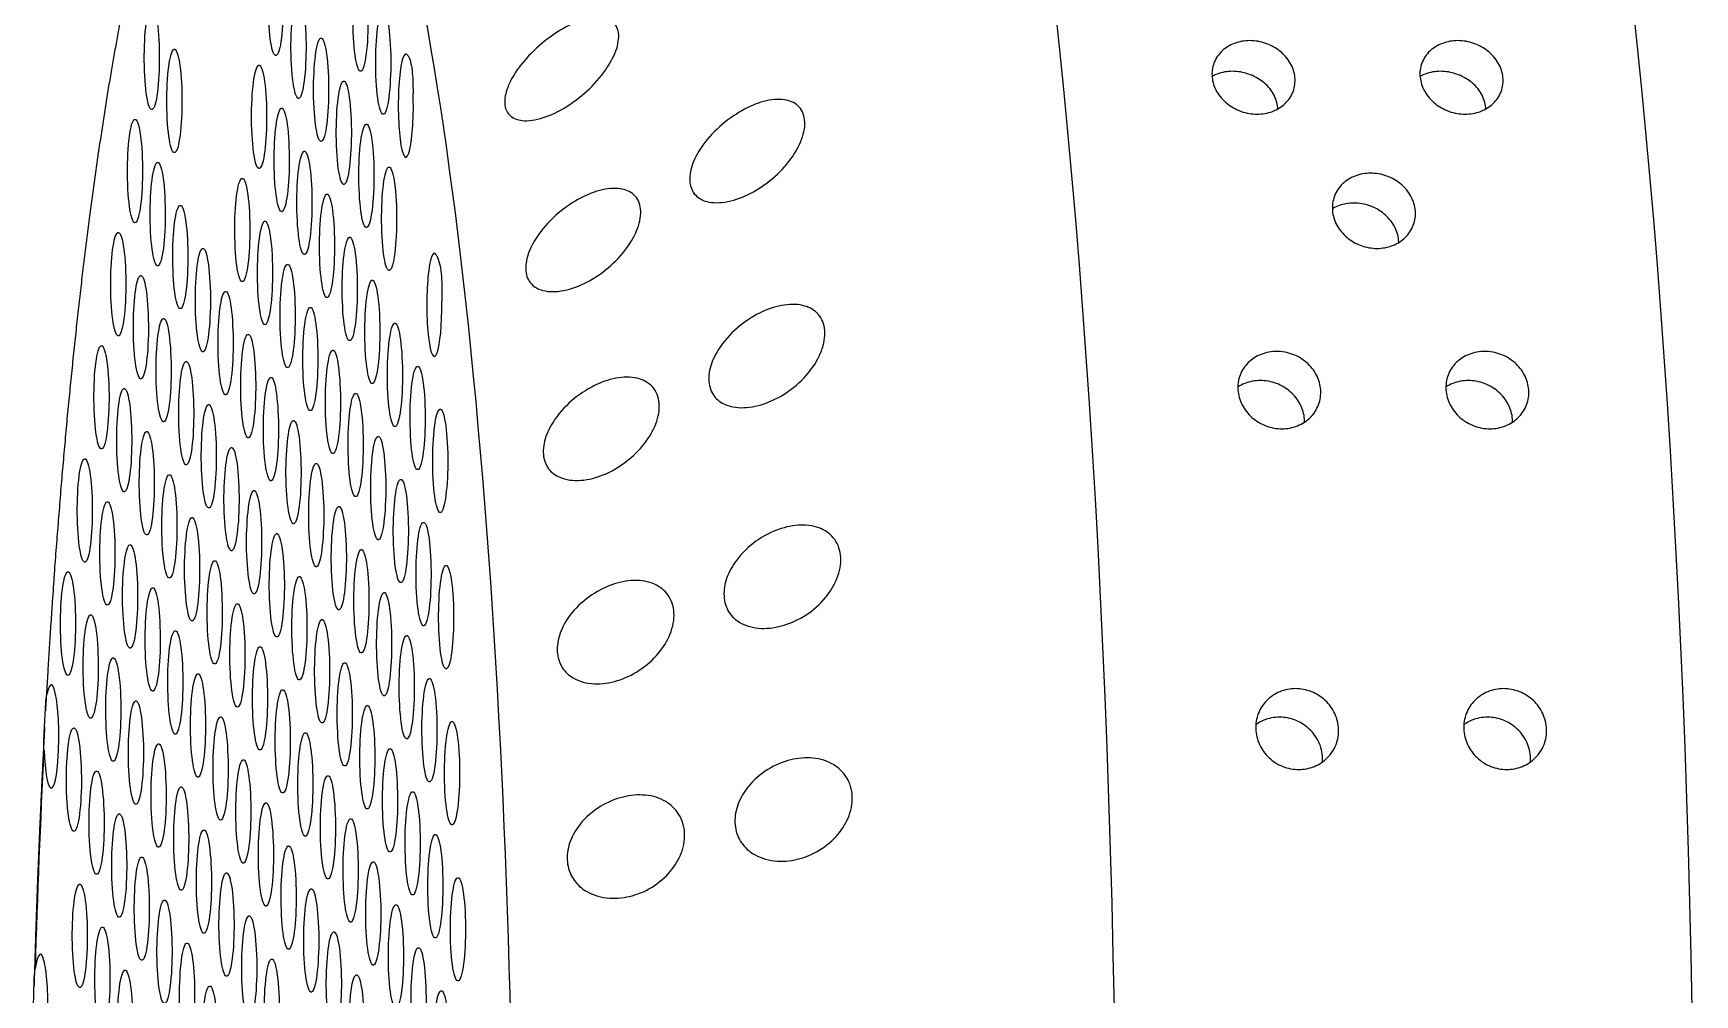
# Model space of a CAD drawing. Extents: x 528 to 612, y 788 to 934.
# Drawn here: x 574.55 to 576.013, y 848.887 to 849.734 of the extents above; entities that cross this region are included whole.
import ezdxf

# ---------------------------------------------------------------- set-up
doc = ezdxf.new("R2010")
doc.units = 0
doc.header["$MEASUREMENT"] = 0
doc.layers.add('1', color=4, linetype='Continuous')

# ---------------------------------------------------------------- blocks, each defined once
blk = doc.blocks.new('2010 FLAIR')
at = {"layer": '1'}
for centre, major_axis, start_param, end_param in [((46.9971, 43.0315), (0, 1.875), 3.141593, 6.283185), ((47.506, 43.0315), (0, 1.875), 3.141593, 6.283185), ((46.5312, 43.0315), (0, 1.4272), 2.994561, 6.430217)]:
    blk.add_ellipse(centre, major_axis=major_axis, ratio=0.145722, start_param=start_param, end_param=end_param, dxfattribs=at)
at = {"layer": '1', "color": 3}
for centre, major_axis, start_param, end_param in [((46.5297, 44.155), (0, -0.0455), 0.253665, 6.53685), ((46.6043, 44.141), (0, -0.0455), 0.253665, 6.53685), ((46.4205, 44.1073), (0, -0.0455), 0.253665, 6.53685), ((46.5497, 44.1171), (0, -0.0455), 0.253665, 6.53685), ((46.6243, 44.1031), (0, -0.0455), 0.253665, 6.53685), ((46.5696, 44.0793), (0, -0.0455), 0.253665, 6.53685), ((46.4404, 44.0694), (0, -0.0455), 0.253665, 6.53685), ((46.515, 44.0554), (0, -0.0455), 0.253665, 6.53685), ((46.6442, 44.0653), (0, -0.0455), 3.065388, 8.095736), ((46.5896, 44.0414), (0, -0.0455), 0.253665, 6.53685), ((46.4057, 44.0077), (0, -0.0455), 0.253665, 6.53685), ((46.5349, 44.0175), (0, -0.0455), 0.253665, 6.53685), ((46.6095, 44.0035), (0, -0.0455), 0.253665, 6.53685), ((46.5549, 43.9797), (0, -0.0455), 0.253665, 6.53685), ((46.4257, 43.9698), (0, -0.0455), 0.253665, 6.53685), ((46.6295, 43.9657), (0, -0.0455), 0.253665, 6.53685), ((46.5002, 43.9558), (0, -0.0455), 0.253665, 6.53685), ((46.4456, 43.932), (0, -0.0455), 0.253665, 6.53685), ((46.5748, 43.9418), (0, -0.0455), 0.253665, 6.53685), ((46.5202, 43.918), (0, -0.0455), 0.253665, 6.53685), ((46.391, 43.9081), (0, -0.0455), 0.253665, 6.53685), ((46.5948, 43.9039), (0, -0.0455), 0.253665, 6.53685), ((46.4655, 43.8941), (0, -0.0455), 0.253665, 6.53685), ((46.6693, 43.8899), (0, -0.0455), 2.883569, 7.913917), ((46.5401, 43.8801), (0, -0.0455), 0.253665, 6.53685), ((46.4109, 43.8702), (0, -0.0455), 0.253665, 6.53685), ((46.6147, 43.8661), (0, -0.0455), 0.253665, 6.53685), ((46.4855, 43.8562), (0, -0.0455), 0.253665, 6.53685), ((46.4309, 43.8324), (0, -0.0455), 0.253665, 6.53685), ((46.5601, 43.8422), (0, -0.0455), 0.253665, 6.53685), ((46.6346, 43.8282), (0, -0.0455), 0.253665, 6.53685), ((46.5054, 43.8184), (0, -0.0455), 0.253665, 6.53685), ((46.3762, 43.8085), (0, -0.0455), 0.253665, 6.53685), ((46.58, 43.8044), (0, -0.0455), 0.253665, 6.53685), ((46.4508, 43.7945), (0, -0.0455), 0.253665, 6.53685), ((46.6546, 43.7903), (0, -0.0455), 0.253665, 6.53685), ((46.3962, 43.7707), (0, -0.0455), 0.253665, 6.53685), ((46.5254, 43.7805), (0, -0.0455), 0.253665, 6.53685), ((46.4707, 43.7566), (0, -0.0455), 0.253665, 6.53685), ((46.6, 43.7665), (0, -0.0455), 0.253665, 6.53685), ((46.5453, 43.7426), (0, -0.0455), 0.253665, 6.53685), ((46.6745, 43.7525), (0, -0.0455), 0.253665, 6.53685), ((46.4161, 43.7328), (0, -0.0455), 0.253665, 6.53685), ((46.6199, 43.7286), (0, -0.0455), 0.253665, 6.53685), ((46.4907, 43.7188), (0, -0.0455), 0.253665, 6.53685), ((46.3615, 43.7089), (0, -0.0455), 0.253665, 6.53685), ((46.5653, 43.7048), (0, -0.0455), 0.253665, 6.53685), ((46.436, 43.6949), (0, -0.0455), 0.253665, 6.53685), ((46.6398, 43.6908), (0, -0.0455), 0.253665, 6.53685), ((46.3814, 43.6711), (0, -0.0455), 0.253665, 6.53685), ((46.5106, 43.6809), (0, -0.0455), 0.253665, 6.53685), ((46.456, 43.6571), (0, -0.0455), 0.253665, 6.53685), ((46.5852, 43.6669), (0, -0.0455), 0.253665, 6.53685), ((46.6598, 43.6529), (0, -0.0455), 0.253665, 6.53685), ((46.5306, 43.643), (0, -0.0455), 0.253665, 6.53685), ((46.4014, 43.6332), (0, -0.0455), 0.253665, 6.53685), ((46.6051, 43.629), (0, -0.0455), 0.253665, 6.53685), ((46.3467, 43.6093), (0, -0.0455), 0.253665, 6.53685), ((46.4759, 43.6192), (0, -0.0455), 0.253665, 6.53685), ((46.6797, 43.615), (0, -0.0455), 0.253665, 6.53685), ((46.4213, 43.5953), (0, -0.0455), 0.253665, 6.53685), ((46.5505, 43.6052), (0, -0.0455), 0.253665, 6.53685), ((46.4959, 43.5813), (0, -0.0455), 0.253665, 6.53685), ((46.6251, 43.5912), (0, -0.0455), 0.253665, 6.53685), ((46.3667, 43.5715), (0, -0.0455), 0.253665, 6.53685), ((46.5705, 43.5673), (0, -0.0455), 0.253665, 6.53685), ((46.4412, 43.5575), (0, -0.0455), 0.253665, 6.53685), ((46.645, 43.5533), (0, -0.0455), 0.253665, 6.53685), ((46.5158, 43.5435), (0, -0.0455), 0.253665, 6.53685), ((46.3866, 43.5336), (0, -0.0455), 0.253665, 6.53685), ((46.5904, 43.5294), (0, -0.0455), 0.253665, 6.53685), ((46.332, 43.5098), (0, -0.0455), 4.977964, 10.008312), ((46.4612, 43.5196), (0, -0.0455), 0.253665, 6.53685), ((46.665, 43.5154), (0, -0.0455), 0.253665, 6.53685), ((46.4065, 43.4957), (0, -0.0455), 0.253665, 6.53685), ((46.5358, 43.5056), (0, -0.0455), 0.253665, 6.53685), ((46.4811, 43.4817), (0, -0.0455), 0.253665, 6.53685), ((46.6103, 43.4916), (0, -0.0455), 0.253665, 6.53685), ((46.6849, 43.4776), (0, -0.0455), 0.253665, 6.53685), ((46.3519, 43.4719), (0, -0.0455), 0.253665, 6.53685), ((46.5557, 43.4677), (0, -0.0455), 0.253665, 6.53685), ((46.4265, 43.4579), (0, -0.0455), 0.253665, 6.53685), ((46.6303, 43.4537), (0, -0.0455), 0.253665, 6.53685), ((46.5166, 43.0315), (0, 1.3917), 1.229121, 1.372604), ((46.3719, 43.434), (0, -0.0455), 0.253665, 6.53685), ((46.5011, 43.4439), (0, -0.0455), 0.253665, 6.53685), ((46.4464, 43.42), (0, -0.0455), 0.253665, 6.53685), ((46.5756, 43.4299), (0, -0.0455), 0.253665, 6.53685), ((46.521, 43.406), (0, -0.0455), 0.253665, 6.53685), ((46.6502, 43.4158), (0, -0.0455), 0.253665, 6.53685), ((46.3918, 43.3962), (0, -0.0455), 0.253665, 6.53685), ((46.5956, 43.392), (0, -0.0455), 0.253665, 6.53685), ((46.4664, 43.3821), (0, -0.0455), 0.253665, 6.53685), ((46.6702, 43.378), (0, -0.0455), 0.253665, 6.53685), ((46.541, 43.3681), (0, -0.0455), 0.253665, 6.53685), ((46.4117, 43.3583), (0, -0.0455), 0.253665, 6.53685), ((46.6155, 43.3541), (0, -0.0455), 0.253665, 6.53685), ((46.3571, 43.3344), (0, -0.0455), 0.253665, 6.53685), ((46.4863, 43.3443), (0, -0.0455), 0.253665, 6.53685), ((46.6901, 43.3401), (0, -0.0455), 0.253665, 6.53685), ((46.4317, 43.3204), (0, -0.0455), 0.253665, 6.53685), ((46.5609, 43.3303), (0, -0.0455), 0.253665, 6.53685), ((46.6355, 43.3163), (0, -0.0455), 0.253665, 6.53685), ((46.5063, 43.3064), (0, -0.0455), 0.253665, 6.53685), ((46.377, 43.2966), (0, -0.0455), 0.253665, 6.53685), ((46.5808, 43.2924), (0, -0.0455), 0.253665, 6.53685), ((46.4516, 43.2826), (0, -0.0455), 0.253665, 6.53685), ((46.6554, 43.2784), (0, -0.0455), 0.253665, 6.53685), ((46.3224, 43.2727), (0, -0.0455), 5.159783, 10.190131), ((46.397, 43.2587), (0, -0.0455), 0.253665, 6.53685), ((46.5262, 43.2685), (0, -0.0455), 0.253665, 6.53685), ((46.4716, 43.2447), (0, -0.0455), 0.253665, 6.53685), ((46.6008, 43.2545), (0, -0.0455), 0.253665, 6.53685), ((46.6754, 43.2405), (0, -0.0455), 0.253665, 6.53685)]:
    blk.add_ellipse(centre, major_axis=major_axis, ratio=0.145722, start_param=start_param, end_param=end_param, dxfattribs=at)
at = {"layer": '1'}
for points in [[(46.5008, 44.4433), (46.4852, 44.4247), (46.4718, 44.4035), (46.4597, 44.3797), (46.4483, 44.3528), (46.4376, 44.3229), (46.4273, 44.2898), (46.4174, 44.2536), (46.4079, 44.2142), (46.3988, 44.1717), (46.3901, 44.1262), (46.3817, 44.0778), (46.3738, 44.0266), (46.3663, 43.9727), (46.3592, 43.9162), (46.3526, 43.8573), (46.3464, 43.7962), (46.3408, 43.733), (46.3356, 43.6679), (46.331, 43.601), (46.3268, 43.5326)], [(46.3261, 43.5185), (46.3238, 43.4737), (46.3217, 43.4284), (46.3198, 43.3826), (46.3182, 43.3365), (46.3168, 43.29)]]:
    blk.add_open_spline(points, degree=1, dxfattribs=at)
at = {"layer": '1', "color": 3}
for points, knots in [([(46.776, 44.129), (46.782, 44.133), (46.7887, 44.1365), (46.8016, 44.1416), (46.8079, 44.143), (46.8177, 44.1431), (46.8221, 44.1421), (46.827, 44.1387), (46.8284, 44.1373), (46.8304, 44.1338), (46.8311, 44.1317), (46.8318, 44.1272), (46.8317, 44.1246), (46.8309, 44.1192), (46.8302, 44.1164), (46.827, 44.1077), (46.8236, 44.1017), (46.8155, 44.0901), (46.8099, 44.0838), (46.7978, 44.0727), (46.7914, 44.0679), (46.779, 44.0602), (46.772, 44.0569), (46.7585, 44.0525), (46.752, 44.0516), (46.7429, 44.0526), (46.7393, 44.0539), (46.7338, 44.0584), (46.732, 44.0617), (46.7309, 44.0696), (46.7315, 44.0744), (46.7349, 44.0844), (46.7376, 44.0895), (46.745, 44.1009), (46.7507, 44.1076), (46.763, 44.1196), (46.7697, 44.1248), (46.776, 44.129)], [0, 0, 0, 0, 0.023389, 0.023389, 0.0467779, 0.0467779, 0.0659746, 0.0659746, 0.0755729, 0.0755729, 0.0851712, 0.0851712, 0.0947696, 0.0947696, 0.1043679, 0.1043679, 0.1235645, 0.1235645, 0.1469535, 0.1469535, 0.1703425, 0.1703425, 0.1947513, 0.1947513, 0.2191601, 0.2191601, 0.2357472, 0.2357472, 0.2523342, 0.2523342, 0.2689213, 0.2689213, 0.2855084, 0.2855084, 0.3099172, 0.3099172, 0.334326, 0.334326, 0.334326, 0.334326]), ([(47.3938, 44.0578), (47.3893, 44.0578), (47.3843, 44.0586), (47.3751, 44.0619), (47.3709, 44.0643), (47.3638, 44.07), (47.3605, 44.0737), (47.3559, 44.0818), (47.3546, 44.0862), (47.3538, 44.0943), (47.3543, 44.0987), (47.3573, 44.1068), (47.3598, 44.1104), (47.3657, 44.1161), (47.3695, 44.1185), (47.378, 44.1217), (47.3828, 44.1225), (47.3919, 44.1225), (47.3969, 44.1217), (47.4061, 44.1185), (47.4103, 44.1161), (47.4175, 44.1104), (47.4207, 44.1068), (47.4253, 44.0987), (47.4267, 44.0943), (47.4275, 44.0862), (47.427, 44.0818), (47.424, 44.0737), (47.4215, 44.07), (47.4155, 44.0643), (47.4117, 44.0619), (47.4031, 44.0586), (47.3984, 44.0578), (47.3938, 44.0578)], [0, 0, 0, 0, 0.0138375, 0.0138375, 0.027675, 0.027675, 0.0424425, 0.0424425, 0.0572099, 0.0572099, 0.0720648, 0.0720648, 0.0869196, 0.0869196, 0.1007671, 0.1007671, 0.1146145, 0.1146145, 0.128462, 0.128462, 0.1423095, 0.1423095, 0.1571643, 0.1571643, 0.1720192, 0.1720192, 0.1867866, 0.1867866, 0.201554, 0.201554, 0.2153916, 0.2153916, 0.2292291, 0.2292291, 0.2292291, 0.2292291]), ([(47.577, 44.0578), (47.5724, 44.0578), (47.5675, 44.0586), (47.5583, 44.0619), (47.554, 44.0643), (47.5469, 44.07), (47.5437, 44.0737), (47.5391, 44.0818), (47.5378, 44.0862), (47.5369, 44.0943), (47.5374, 44.0987), (47.5404, 44.1068), (47.5429, 44.1104), (47.5489, 44.1161), (47.5527, 44.1185), (47.5612, 44.1217), (47.566, 44.1225), (47.5751, 44.1225), (47.58, 44.1217), (47.5892, 44.1185), (47.5935, 44.1161), (47.6006, 44.1104), (47.6039, 44.1068), (47.6085, 44.0987), (47.6099, 44.0943), (47.6107, 44.0862), (47.6102, 44.0818), (47.6072, 44.0737), (47.6047, 44.07), (47.5987, 44.0643), (47.5949, 44.0619), (47.5863, 44.0586), (47.5815, 44.0578), (47.577, 44.0578)], [0, 0, 0, 0, 0.0138375, 0.0138375, 0.027675, 0.027675, 0.0424425, 0.0424425, 0.0572099, 0.0572099, 0.0720648, 0.0720648, 0.0869196, 0.0869196, 0.1007671, 0.1007671, 0.1146145, 0.1146145, 0.128462, 0.128462, 0.1423095, 0.1423095, 0.1571643, 0.1571643, 0.1720192, 0.1720192, 0.1867866, 0.1867866, 0.201554, 0.201554, 0.2153916, 0.2153916, 0.2292291, 0.2292291, 0.2292291, 0.2292291]), ([(46.6447, 44.1106), (46.645, 44.1105), (46.6453, 44.1102), (46.6464, 44.109), (46.6472, 44.1074), (46.6485, 44.1034), (46.649, 44.1011), (46.6498, 44.0958), (46.6501, 44.0928), (46.6504, 44.0853), (46.6505, 44.0809), (46.6506, 44.0761)], [-0.10333581, -0.10333581, -0.10333581, -0.10333581, -0.09774084, -0.09774084, -0.08402044, -0.08402044, -0.07264257, -0.07264257, -0.06085918, -0.06085918, -0.04630941, -0.04630941, -0.04630941, -0.04630941]), ([(47.4122, 44.0625), (47.4121, 44.0628), (47.4121, 44.0631), (47.4116, 44.0675), (47.4103, 44.0719), (47.4056, 44.0799), (47.4023, 44.0836), (47.3951, 44.0891), (47.3909, 44.0915), (47.3817, 44.0947), (47.3768, 44.0955), (47.3676, 44.0955), (47.3629, 44.0947), (47.357, 44.0925), (47.3555, 44.0918), (47.3541, 44.091)], [0.05617633, 0.05617633, 0.05617633, 0.05617633, 0.05742541, 0.05742541, 0.07240619, 0.07240619, 0.08738697, 0.08738697, 0.10123039, 0.10123039, 0.11507381, 0.11507381, 0.12891724, 0.12891724, 0.13403982, 0.13403982, 0.13403982, 0.13403982]), ([(47.5953, 44.0625), (47.5953, 44.0628), (47.5953, 44.0631), (47.5948, 44.0675), (47.5934, 44.0719), (47.5888, 44.0799), (47.5855, 44.0836), (47.5783, 44.0891), (47.574, 44.0915), (47.5648, 44.0947), (47.5599, 44.0955), (47.5508, 44.0955), (47.546, 44.0947), (47.5402, 44.0925), (47.5387, 44.0918), (47.5373, 44.091)], [0.05617633, 0.05617633, 0.05617633, 0.05617633, 0.05742541, 0.05742541, 0.07240619, 0.07240619, 0.08738697, 0.08738697, 0.10123039, 0.10123039, 0.11507381, 0.11507381, 0.12891724, 0.12891724, 0.13403982, 0.13403982, 0.13403982, 0.13403982]), ([(46.9401, 44.0608), (46.9461, 44.0643), (46.9528, 44.0672), (46.9659, 44.0706), (46.9722, 44.0712), (46.9819, 44.0698), (46.9863, 44.0681), (46.9911, 44.0636), (46.9924, 44.0618), (46.9944, 44.0576), (46.9951, 44.0552), (46.9957, 44.0501), (46.9956, 44.0474), (46.9947, 44.0416), (46.9938, 44.0385), (46.9905, 44.0295), (46.987, 44.0235), (46.9787, 44.0121), (46.973, 44.006), (46.9607, 43.9957), (46.9542, 43.9914), (46.9416, 43.9849), (46.9346, 43.9822), (46.9211, 43.9795), (46.9146, 43.9794), (46.9054, 43.9819), (46.9018, 43.9838), (46.8965, 43.9895), (46.8948, 43.9934), (46.8938, 44.0023), (46.8945, 44.0075), (46.8981, 44.018), (46.9009, 44.0233), (46.9085, 44.0347), (46.9143, 44.0412), (46.9269, 44.0525), (46.9337, 44.0572), (46.9401, 44.0608)], [0, 0, 0, 0, 0.0233552, 0.0233552, 0.0467103, 0.0467103, 0.0658795, 0.0658795, 0.0754641, 0.0754641, 0.0850487, 0.0850487, 0.0946332, 0.0946332, 0.1042178, 0.1042178, 0.123387, 0.123387, 0.1467421, 0.1467421, 0.1700973, 0.1700973, 0.1945396, 0.1945396, 0.2189818, 0.2189818, 0.2355966, 0.2355966, 0.2522113, 0.2522113, 0.2688261, 0.2688261, 0.2854408, 0.2854408, 0.3098831, 0.3098831, 0.3343253, 0.3343253, 0.3343253, 0.3343253]), ([(47.4994, 43.9396), (47.4948, 43.9396), (47.4899, 43.9404), (47.4807, 43.9438), (47.4764, 43.9463), (47.4694, 43.9522), (47.4663, 43.9559), (47.4618, 43.9642), (47.4605, 43.9686), (47.4598, 43.977), (47.4604, 43.9814), (47.4634, 43.9896), (47.466, 43.9934), (47.472, 43.9992), (47.4758, 44.0016), (47.4844, 44.005), (47.4892, 44.0058), (47.4984, 44.0058), (47.5033, 44.005), (47.5125, 44.0016), (47.5168, 43.9992), (47.5238, 43.9934), (47.527, 43.9896), (47.5315, 43.9814), (47.5328, 43.977), (47.5335, 43.9686), (47.5329, 43.9642), (47.5298, 43.9559), (47.5273, 43.9522), (47.5213, 43.9463), (47.5174, 43.9438), (47.5087, 43.9404), (47.504, 43.9396), (47.4994, 43.9396)], [0, 0, 0, 0, 0.0138548, 0.0138548, 0.0277096, 0.0277096, 0.0421225, 0.0421225, 0.0565354, 0.0565354, 0.0710126, 0.0710126, 0.0854897, 0.0854897, 0.0993515, 0.0993515, 0.1132132, 0.1132132, 0.127075, 0.127075, 0.1409367, 0.1409367, 0.1554139, 0.1554139, 0.169891, 0.169891, 0.1843039, 0.1843039, 0.1987169, 0.1987169, 0.2125717, 0.2125717, 0.2264264, 0.2264264, 0.2264264, 0.2264264]), ([(46.7956, 43.9825), (46.8017, 43.9859), (46.8084, 43.9888), (46.8214, 43.9923), (46.8277, 43.9929), (46.8375, 43.9915), (46.8418, 43.9898), (46.8467, 43.9853), (46.848, 43.9835), (46.85, 43.9793), (46.8507, 43.9769), (46.8512, 43.9718), (46.8511, 43.969), (46.8502, 43.9632), (46.8494, 43.9602), (46.8461, 43.9512), (46.8426, 43.9452), (46.8342, 43.9337), (46.8285, 43.9277), (46.8162, 43.9173), (46.8097, 43.913), (46.7972, 43.9065), (46.7901, 43.9039), (46.7766, 43.9012), (46.7701, 43.9011), (46.761, 43.9036), (46.7574, 43.9055), (46.7521, 43.9113), (46.7503, 43.9152), (46.7494, 43.924), (46.7501, 43.9292), (46.7536, 43.9396), (46.7565, 43.9449), (46.764, 43.9563), (46.7698, 43.9628), (46.7824, 43.9741), (46.7892, 43.9789), (46.7956, 43.9825)], [0, 0, 0, 0, 0.023389, 0.023389, 0.0467779, 0.0467779, 0.0659746, 0.0659746, 0.0755729, 0.0755729, 0.0851712, 0.0851712, 0.0947696, 0.0947696, 0.1043679, 0.1043679, 0.1235645, 0.1235645, 0.1469535, 0.1469535, 0.1703425, 0.1703425, 0.1947513, 0.1947513, 0.2191601, 0.2191601, 0.2357472, 0.2357472, 0.2523342, 0.2523342, 0.2689213, 0.2689213, 0.2855084, 0.2855084, 0.3099172, 0.3099172, 0.334326, 0.334326, 0.334326, 0.334326]), ([(47.5185, 43.9448), (47.5185, 43.9454), (47.5185, 43.9461), (47.5181, 43.9508), (47.5168, 43.9553), (47.5122, 43.9634), (47.509, 43.9672), (47.502, 43.9729), (47.4977, 43.9754), (47.4885, 43.9787), (47.4836, 43.9795), (47.4744, 43.9795), (47.4697, 43.9787), (47.4635, 43.9763), (47.4617, 43.9755), (47.4601, 43.9745)], [0.05447947, 0.05447947, 0.05447947, 0.05447947, 0.05665874, 0.05665874, 0.07120955, 0.07120955, 0.08576037, 0.08576037, 0.09961959, 0.09961959, 0.11347881, 0.11347881, 0.12733802, 0.12733802, 0.13333396, 0.13333396, 0.13333396, 0.13333396]), ([(46.671, 43.9339), (46.6712, 43.9336), (46.6714, 43.9333), (46.6723, 43.9313), (46.6732, 43.929), (46.6745, 43.9236), (46.675, 43.9208), (46.6756, 43.9143), (46.6758, 43.9107), (46.676, 43.9023), (46.6759, 43.8975), (46.676, 43.8927)], [-0.10333223, -0.10333223, -0.10333223, -0.10333223, -0.09981809, -0.09981809, -0.08531374, -0.08531374, -0.07331614, -0.07331614, -0.06095866, -0.06095866, -0.0463084, -0.0463084, -0.0463084, -0.0463084]), ([(46.958, 43.8838), (46.9642, 43.8866), (46.9709, 43.8888), (46.984, 43.8907), (46.9903, 43.8905), (47, 43.8875), (47.0043, 43.8851), (47.0091, 43.8796), (47.0104, 43.8775), (47.0123, 43.8727), (47.0129, 43.8701), (47.0133, 43.8645), (47.0132, 43.8615), (47.0122, 43.8554), (47.0113, 43.8523), (47.0078, 43.8431), (47.0042, 43.8371), (46.9956, 43.826), (46.9898, 43.8203), (46.9774, 43.8109), (46.9707, 43.8072), (46.9581, 43.802), (46.951, 43.8), (46.9375, 43.799), (46.9309, 43.7998), (46.9219, 43.8037), (46.9183, 43.8062), (46.9131, 43.8132), (46.9115, 43.8176), (46.9107, 43.8272), (46.9115, 43.8327), (46.9152, 43.8435), (46.9182, 43.8488), (46.926, 43.86), (46.9319, 43.8662), (46.9447, 43.8766), (46.9516, 43.8808), (46.958, 43.8838)], [0, 0, 0, 0, 0.0233552, 0.0233552, 0.0467103, 0.0467103, 0.0658795, 0.0658795, 0.0754641, 0.0754641, 0.0850487, 0.0850487, 0.0946332, 0.0946332, 0.1042178, 0.1042178, 0.123387, 0.123387, 0.1467421, 0.1467421, 0.1700973, 0.1700973, 0.1945396, 0.1945396, 0.2189818, 0.2189818, 0.2355966, 0.2355966, 0.2522113, 0.2522113, 0.2688261, 0.2688261, 0.2854408, 0.2854408, 0.3098831, 0.3098831, 0.3343253, 0.3343253, 0.3343253, 0.3343253]), ([(47.4156, 43.7808), (47.411, 43.7808), (47.4061, 43.7817), (47.3969, 43.7852), (47.3927, 43.7878), (47.3858, 43.7938), (47.3827, 43.7977), (47.3784, 43.8061), (47.3772, 43.8107), (47.3766, 43.8192), (47.3772, 43.8238), (47.3804, 43.8322), (47.383, 43.836), (47.3891, 43.842), (47.393, 43.8446), (47.4017, 43.848), (47.4065, 43.8489), (47.4156, 43.8489), (47.4206, 43.848), (47.4298, 43.8446), (47.434, 43.842), (47.4409, 43.836), (47.444, 43.8322), (47.4483, 43.8238), (47.4496, 43.8192), (47.4501, 43.8107), (47.4495, 43.8061), (47.4463, 43.7977), (47.4438, 43.7938), (47.4377, 43.7878), (47.4337, 43.7852), (47.425, 43.7817), (47.4202, 43.7808), (47.4156, 43.7808)], [0, 0, 0, 0, 0.0138713, 0.0138713, 0.0277426, 0.0277426, 0.0418409, 0.0418409, 0.0559392, 0.0559392, 0.0700768, 0.0700768, 0.0842144, 0.0842144, 0.0980898, 0.0980898, 0.1119652, 0.1119652, 0.1258405, 0.1258405, 0.1397159, 0.1397159, 0.1538535, 0.1538535, 0.1679911, 0.1679911, 0.1820894, 0.1820894, 0.1961877, 0.1961877, 0.210059, 0.210059, 0.2239303, 0.2239303, 0.2239303, 0.2239303]), ([(47.5988, 43.7808), (47.5942, 43.7808), (47.5893, 43.7817), (47.5801, 43.7852), (47.5758, 43.7878), (47.569, 43.7938), (47.5659, 43.7977), (47.5616, 43.8061), (47.5604, 43.8107), (47.5598, 43.8192), (47.5604, 43.8238), (47.5636, 43.8322), (47.5661, 43.836), (47.5722, 43.842), (47.5761, 43.8446), (47.5848, 43.848), (47.5896, 43.8489), (47.5988, 43.8489), (47.6037, 43.848), (47.6129, 43.8446), (47.6172, 43.842), (47.6241, 43.836), (47.6272, 43.8322), (47.6315, 43.8238), (47.6327, 43.8192), (47.6333, 43.8107), (47.6327, 43.8061), (47.6295, 43.7977), (47.6269, 43.7938), (47.6208, 43.7878), (47.6169, 43.7852), (47.6082, 43.7817), (47.6033, 43.7808), (47.5988, 43.7808)], [0, 0, 0, 0, 0.0138713, 0.0138713, 0.0277426, 0.0277426, 0.0418409, 0.0418409, 0.0559392, 0.0559392, 0.0700768, 0.0700768, 0.0842144, 0.0842144, 0.0980898, 0.0980898, 0.1119652, 0.1119652, 0.1258405, 0.1258405, 0.1397159, 0.1397159, 0.1538535, 0.1538535, 0.1679911, 0.1679911, 0.1820894, 0.1820894, 0.1961877, 0.1961877, 0.210059, 0.210059, 0.2239303, 0.2239303, 0.2239303, 0.2239303]), ([(46.8122, 43.8197), (46.8183, 43.8225), (46.8251, 43.8247), (46.8382, 43.8267), (46.8445, 43.8264), (46.8542, 43.8235), (46.8585, 43.821), (46.8633, 43.8155), (46.8646, 43.8134), (46.8665, 43.8086), (46.8671, 43.806), (46.8675, 43.8004), (46.8674, 43.7974), (46.8664, 43.7913), (46.8655, 43.7882), (46.862, 43.779), (46.8584, 43.773), (46.8498, 43.7619), (46.844, 43.7562), (46.8315, 43.7468), (46.8249, 43.7431), (46.8123, 43.7378), (46.8052, 43.7359), (46.7916, 43.7349), (46.7851, 43.7357), (46.7761, 43.7397), (46.7725, 43.7422), (46.7673, 43.7491), (46.7657, 43.7535), (46.7649, 43.7631), (46.7657, 43.7686), (46.7695, 43.7794), (46.7724, 43.7847), (46.7802, 43.7959), (46.7861, 43.8021), (46.7989, 43.8125), (46.8058, 43.8167), (46.8122, 43.8197)], [0, 0, 0, 0, 0.023389, 0.023389, 0.0467779, 0.0467779, 0.0659746, 0.0659746, 0.0755729, 0.0755729, 0.0851712, 0.0851712, 0.0947696, 0.0947696, 0.1043679, 0.1043679, 0.1235645, 0.1235645, 0.1469535, 0.1469535, 0.1703425, 0.1703425, 0.1947513, 0.1947513, 0.2191601, 0.2191601, 0.2357472, 0.2357472, 0.2523342, 0.2523342, 0.2689213, 0.2689213, 0.2855084, 0.2855084, 0.3099172, 0.3099172, 0.334326, 0.334326, 0.334326, 0.334326]), ([(47.4356, 43.7866), (47.4356, 43.7876), (47.4356, 43.7885), (47.4352, 43.7937), (47.434, 43.7982), (47.4296, 43.8066), (47.4265, 43.8104), (47.4196, 43.8164), (47.4154, 43.819), (47.4062, 43.8224), (47.4012, 43.8232), (47.3921, 43.8232), (47.3873, 43.8224), (47.3808, 43.8198), (47.3787, 43.8188), (47.3769, 43.8176)], [0.05294318, 0.05294318, 0.05294318, 0.05294318, 0.055987, 0.055987, 0.07015487, 0.07015487, 0.08432275, 0.08432275, 0.0981971, 0.0981971, 0.11207146, 0.11207146, 0.12594581, 0.12594581, 0.1327949, 0.1327949, 0.1327949, 0.1327949]), ([(47.6187, 43.7866), (47.6188, 43.7876), (47.6187, 43.7885), (47.6184, 43.7937), (47.6171, 43.7982), (47.6128, 43.8066), (47.6097, 43.8104), (47.6028, 43.8164), (47.5985, 43.819), (47.5893, 43.8224), (47.5844, 43.8232), (47.5752, 43.8232), (47.5704, 43.8224), (47.5639, 43.8198), (47.5619, 43.8188), (47.56, 43.8176)], [0.05294318, 0.05294318, 0.05294318, 0.05294318, 0.055987, 0.055987, 0.07015487, 0.07015487, 0.08432275, 0.08432275, 0.0981971, 0.0981971, 0.11207146, 0.11207146, 0.12594581, 0.12594581, 0.1327949, 0.1327949, 0.1327949, 0.1327949]), ([(46.9725, 43.6922), (46.9787, 43.6944), (46.9855, 43.6958), (46.9985, 43.6962), (47.0048, 43.695), (47.0145, 43.6907), (47.0187, 43.6875), (47.0234, 43.6811), (47.0246, 43.6787), (47.0264, 43.6734), (47.027, 43.6705), (47.0273, 43.6646), (47.0271, 43.6615), (47.026, 43.6552), (47.0251, 43.652), (47.0214, 43.6428), (47.0177, 43.637), (47.0089, 43.6264), (47.003, 43.6211), (46.9904, 43.6129), (46.9837, 43.6098), (46.971, 43.6059), (46.9638, 43.6048), (46.9503, 43.6054), (46.9438, 43.6071), (46.9348, 43.6123), (46.9313, 43.6154), (46.9262, 43.6234), (46.9247, 43.6283), (46.9241, 43.6386), (46.925, 43.6443), (46.929, 43.6552), (46.932, 43.6604), (46.94, 43.6712), (46.946, 43.677), (46.959, 43.6864), (46.966, 43.6899), (46.9725, 43.6922)], [0, 0, 0, 0, 0.0233552, 0.0233552, 0.0467103, 0.0467103, 0.0658795, 0.0658795, 0.0754641, 0.0754641, 0.0850487, 0.0850487, 0.0946332, 0.0946332, 0.1042178, 0.1042178, 0.123387, 0.123387, 0.1467421, 0.1467421, 0.1700973, 0.1700973, 0.1945396, 0.1945396, 0.2189818, 0.2189818, 0.2355966, 0.2355966, 0.2522113, 0.2522113, 0.2688261, 0.2688261, 0.2854408, 0.2854408, 0.3098831, 0.3098831, 0.3343253, 0.3343253, 0.3343253, 0.3343253]), ([(46.8255, 43.6434), (46.8317, 43.6456), (46.8385, 43.647), (46.8516, 43.6474), (46.8579, 43.6463), (46.8676, 43.6419), (46.8719, 43.6388), (46.8765, 43.6324), (46.8778, 43.6299), (46.8796, 43.6246), (46.8801, 43.6218), (46.8805, 43.6158), (46.8803, 43.6127), (46.8791, 43.6064), (46.8782, 43.6032), (46.8745, 43.594), (46.8708, 43.5881), (46.862, 43.5775), (46.8561, 43.5723), (46.8434, 43.564), (46.8367, 43.561), (46.824, 43.5571), (46.8169, 43.556), (46.8034, 43.5566), (46.7969, 43.5583), (46.7879, 43.5636), (46.7844, 43.5667), (46.7793, 43.5747), (46.7778, 43.5795), (46.7772, 43.5898), (46.7781, 43.5955), (46.7821, 43.6064), (46.7851, 43.6116), (46.7931, 43.6224), (46.7991, 43.6282), (46.8121, 43.6375), (46.8191, 43.6411), (46.8255, 43.6434)], [0, 0, 0, 0, 0.023389, 0.023389, 0.0467779, 0.0467779, 0.0659746, 0.0659746, 0.0755729, 0.0755729, 0.0851712, 0.0851712, 0.0947696, 0.0947696, 0.1043679, 0.1043679, 0.1235645, 0.1235645, 0.1469535, 0.1469535, 0.1703425, 0.1703425, 0.1947513, 0.1947513, 0.2191601, 0.2191601, 0.2357472, 0.2357472, 0.2523342, 0.2523342, 0.2689213, 0.2689213, 0.2855084, 0.2855084, 0.3099172, 0.3099172, 0.334326, 0.334326, 0.334326, 0.334326]), ([(46.3256, 43.4978), (46.3255, 43.4996), (46.3255, 43.5014), (46.3255, 43.5078), (46.3257, 43.5124), (46.3262, 43.5207), (46.3264, 43.5243), (46.3268, 43.5315), (46.3269, 43.5349), (46.3274, 43.5418), (46.3277, 43.5451), (46.3283, 43.5477)], [-0.10333581, -0.10333581, -0.10333581, -0.10333581, -0.09774084, -0.09774084, -0.08402044, -0.08402044, -0.07264257, -0.07264257, -0.06085918, -0.06085918, -0.04630941, -0.04630941, -0.04630941, -0.04630941]), ([(47.4304, 43.4808), (47.4258, 43.4808), (47.4209, 43.4817), (47.4118, 43.4853), (47.4076, 43.4881), (47.4009, 43.4944), (47.3979, 43.4984), (47.3939, 43.5072), (47.3928, 43.512), (47.3924, 43.5209), (47.3932, 43.5257), (47.3965, 43.5344), (47.3992, 43.5384), (47.4054, 43.5447), (47.4094, 43.5475), (47.4182, 43.5511), (47.4231, 43.552), (47.4322, 43.552), (47.4371, 43.5511), (47.4463, 43.5475), (47.4505, 43.5447), (47.4572, 43.5384), (47.4602, 43.5344), (47.4643, 43.5257), (47.4654, 43.5209), (47.4657, 43.512), (47.465, 43.5072), (47.4616, 43.4984), (47.4589, 43.4944), (47.4527, 43.4881), (47.4487, 43.4853), (47.4399, 43.4817), (47.435, 43.4808), (47.4304, 43.4808)], [0, 0, 0, 0, 0.0138846, 0.0138846, 0.0277691, 0.0277691, 0.0416534, 0.0416534, 0.0555377, 0.0555377, 0.0694237, 0.0694237, 0.0833096, 0.0833096, 0.0971943, 0.0971943, 0.1110791, 0.1110791, 0.1249638, 0.1249638, 0.1388485, 0.1388485, 0.1527345, 0.1527345, 0.1666205, 0.1666205, 0.1805047, 0.1805047, 0.194389, 0.194389, 0.2082736, 0.2082736, 0.2221581, 0.2221581, 0.2221581, 0.2221581]), ([(47.6136, 43.4808), (47.609, 43.4808), (47.6041, 43.4817), (47.595, 43.4853), (47.5908, 43.4881), (47.5841, 43.4944), (47.5811, 43.4984), (47.5771, 43.5072), (47.576, 43.512), (47.5756, 43.5209), (47.5763, 43.5257), (47.5797, 43.5344), (47.5823, 43.5384), (47.5886, 43.5447), (47.5925, 43.5475), (47.6014, 43.5511), (47.6062, 43.552), (47.6154, 43.552), (47.6203, 43.5511), (47.6294, 43.5475), (47.6337, 43.5447), (47.6404, 43.5384), (47.6434, 43.5344), (47.6474, 43.5257), (47.6485, 43.5209), (47.6489, 43.512), (47.6482, 43.5072), (47.6448, 43.4984), (47.6421, 43.4944), (47.6359, 43.4881), (47.6319, 43.4853), (47.623, 43.4817), (47.6182, 43.4808), (47.6136, 43.4808)], [0, 0, 0, 0, 0.0138846, 0.0138846, 0.0277691, 0.0277691, 0.0416534, 0.0416534, 0.0555377, 0.0555377, 0.0694237, 0.0694237, 0.0833096, 0.0833096, 0.0971943, 0.0971943, 0.1110791, 0.1110791, 0.1249638, 0.1249638, 0.1388485, 0.1388485, 0.1527345, 0.1527345, 0.1666205, 0.1666205, 0.1805047, 0.1805047, 0.194389, 0.194389, 0.2082736, 0.2082736, 0.2221581, 0.2221581, 0.2221581, 0.2221581]), ([(47.4514, 43.4874), (47.4515, 43.4887), (47.4515, 43.4901), (47.4513, 43.4958), (47.4502, 43.5006), (47.4461, 43.5093), (47.4431, 43.5133), (47.4364, 43.5196), (47.4322, 43.5224), (47.423, 43.526), (47.4181, 43.5269), (47.409, 43.5269), (47.4041, 43.526), (47.3972, 43.5231), (47.3948, 43.5218), (47.3927, 43.5203)], [0.05152079, 0.05152079, 0.05152079, 0.05152079, 0.05553775, 0.05553775, 0.06942391, 0.06942391, 0.08331008, 0.08331008, 0.09719486, 0.09719486, 0.11107963, 0.11107963, 0.12496441, 0.12496441, 0.13282261, 0.13282261, 0.13282261, 0.13282261]), ([(47.6345, 43.4874), (47.6346, 43.4887), (47.6347, 43.4901), (47.6344, 43.4958), (47.6333, 43.5006), (47.6293, 43.5093), (47.6263, 43.5133), (47.6195, 43.5196), (47.6153, 43.5224), (47.6062, 43.526), (47.6013, 43.5269), (47.5921, 43.5269), (47.5873, 43.526), (47.5804, 43.5231), (47.578, 43.5218), (47.5758, 43.5203)], [0.05152079, 0.05152079, 0.05152079, 0.05152079, 0.05553775, 0.05553775, 0.06942391, 0.06942391, 0.08331008, 0.08331008, 0.09719486, 0.09719486, 0.11107963, 0.11107963, 0.12496441, 0.12496441, 0.13282261, 0.13282261, 0.13282261, 0.13282261]), ([(46.9832, 43.4893), (46.9894, 43.4908), (46.9962, 43.4915), (47.0093, 43.4902), (47.0155, 43.4883), (47.0251, 43.4825), (47.0293, 43.4787), (47.0338, 43.4715), (47.035, 43.4688), (47.0367, 43.4631), (47.0372, 43.4601), (47.0374, 43.4539), (47.0372, 43.4507), (47.0359, 43.4443), (47.0349, 43.4411), (47.031, 43.432), (47.0272, 43.4264), (47.0182, 43.4165), (47.0122, 43.4118), (46.9995, 43.4048), (46.9927, 43.4025), (46.98, 43.3999), (46.9728, 43.3997), (46.9593, 43.4019), (46.9528, 43.4045), (46.944, 43.411), (46.9405, 43.4147), (46.9356, 43.4235), (46.9342, 43.4288), (46.9338, 43.4395), (46.9348, 43.4453), (46.939, 43.4561), (46.9421, 43.4612), (46.9503, 43.4715), (46.9565, 43.4768), (46.9696, 43.4849), (46.9766, 43.4877), (46.9832, 43.4893)], [0, 0, 0, 0, 0.0233552, 0.0233552, 0.0467103, 0.0467103, 0.0658795, 0.0658795, 0.0754641, 0.0754641, 0.0850487, 0.0850487, 0.0946332, 0.0946332, 0.1042178, 0.1042178, 0.123387, 0.123387, 0.1467421, 0.1467421, 0.1700973, 0.1700973, 0.1945396, 0.1945396, 0.2189818, 0.2189818, 0.2355966, 0.2355966, 0.2522113, 0.2522113, 0.2688261, 0.2688261, 0.2854408, 0.2854408, 0.3098831, 0.3098831, 0.3343253, 0.3343253, 0.3343253, 0.3343253]), ([(46.8355, 43.4566), (46.8417, 43.4582), (46.8485, 43.4588), (46.8616, 43.4576), (46.8679, 43.4557), (46.8774, 43.4499), (46.8816, 43.4461), (46.8861, 43.4389), (46.8873, 43.4362), (46.889, 43.4305), (46.8895, 43.4275), (46.8898, 43.4213), (46.8895, 43.4181), (46.8883, 43.4117), (46.8873, 43.4085), (46.8834, 43.3993), (46.8796, 43.3938), (46.8706, 43.3839), (46.8646, 43.3792), (46.8518, 43.3721), (46.845, 43.3698), (46.8323, 43.3673), (46.8251, 43.367), (46.8116, 43.3693), (46.8052, 43.3719), (46.7963, 43.3784), (46.7929, 43.3821), (46.788, 43.3909), (46.7865, 43.3962), (46.7861, 43.4069), (46.7871, 43.4127), (46.7913, 43.4235), (46.7944, 43.4285), (46.8026, 43.4388), (46.8088, 43.4441), (46.8219, 43.4522), (46.8289, 43.455), (46.8355, 43.4566)], [0, 0, 0, 0, 0.023389, 0.023389, 0.0467779, 0.0467779, 0.0659746, 0.0659746, 0.0755729, 0.0755729, 0.0851712, 0.0851712, 0.0947696, 0.0947696, 0.1043679, 0.1043679, 0.1235645, 0.1235645, 0.1469535, 0.1469535, 0.1703425, 0.1703425, 0.1947513, 0.1947513, 0.2191601, 0.2191601, 0.2357472, 0.2357472, 0.2523342, 0.2523342, 0.2689213, 0.2689213, 0.2855084, 0.2855084, 0.3099172, 0.3099172, 0.334326, 0.334326, 0.334326, 0.334326]), ([(46.3164, 43.253), (46.3164, 43.2541), (46.3163, 43.2552), (46.3161, 43.2607), (46.3162, 43.2655), (46.3164, 43.2744), (46.3165, 43.2784), (46.3167, 43.2863), (46.3168, 43.2902), (46.3171, 43.2982), (46.3173, 43.3021), (46.3178, 43.3055)], [-0.10333223, -0.10333223, -0.10333223, -0.10333223, -0.09981809, -0.09981809, -0.08531374, -0.08531374, -0.07331614, -0.07331614, -0.06095866, -0.06095866, -0.0463084, -0.0463084, -0.0463084, -0.0463084])]:
    blk.add_open_spline(points, degree=3, knots=knots, dxfattribs=at)

msp = doc.modelspace()

# ---------------------------------------------------------------- block references
at = {"layer": '1'}
msp.add_blockref('2010 FLAIR', (528.2336, 805.6045), dxfattribs=at)

doc.saveas('drawing.dxf')
